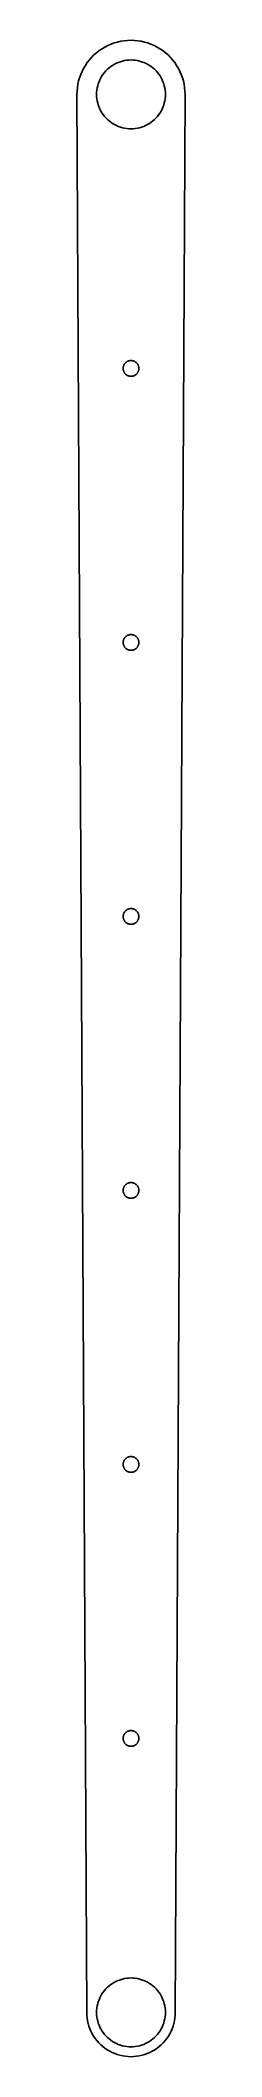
# Model space of a CAD drawing. Header units: metres. Extents: x -11 to 11, y -399 to 11.
import ezdxf

# ---------------------------------------------------------------- set-up
doc = ezdxf.new("R2010")
doc.units = ezdxf.units.M

msp = doc.modelspace()

# ---------------------------------------------------------------- linework, layer by layer
for p, q in [((-7.01166, 8.47563), (-7.53001, 8.01865)), ((-6.46564, 8.89919), (-7.01166, 8.47563)), ((-5.89409, 9.2876), (-6.46564, 8.89919)), ((-5.29929, 9.63936), (-5.89409, 9.2876)), ((-4.68356, 9.95309), (-5.29929, 9.63936)), ((-4.04936, 10.2275), (-4.68356, 9.95309)), ((-3.39919, 10.4616), (-4.04936, 10.2275)), ((-2.73558, 10.6544), (-3.39919, 10.4616)), ((-2.06119, 10.8051), (-2.73558, 10.6544)), ((-1.37866, 10.9133), (-2.06119, 10.8051)), ((-0.690689, 10.9783), (-1.37866, 10.9133)), ((0, 11), (-0.690689, 10.9783)), ((0.690689, 10.9783), (0, 11)), ((1.37866, 10.9133), (0.690689, 10.9783)), ((2.06119, 10.8051), (1.37866, 10.9133)), ((2.73558, 10.6544), (2.06119, 10.8051)), ((3.39919, 10.4616), (2.73558, 10.6544)), ((4.04936, 10.2275), (3.39919, 10.4616)), ((4.68356, 9.95309), (4.04936, 10.2275)), ((5.29929, 9.63936), (4.68356, 9.95309)), ((5.89409, 9.2876), (5.29929, 9.63936)), ((6.46564, 8.89919), (5.89409, 9.2876)), ((7.01166, 8.47563), (6.46564, 8.89919)), ((7.53001, 8.01865), (7.01166, 8.47563)), ((-9.95309, 4.68356), (-10.2275, 4.04936)), ((-9.63936, 5.29929), (-9.95309, 4.68356)), ((-9.2876, 5.89409), (-9.63936, 5.29929)), ((-8.89919, 6.46564), (-9.2876, 5.89409)), ((-8.47563, 7.01166), (-8.89919, 6.46564)), ((-8.01865, 7.53001), (-8.47563, 7.01166)), ((-7.53001, 8.01865), (-8.01865, 7.53001)), ((-5.91029, 3.75078), (-5.66312, 4.11449)), ((-5.66312, 4.11449), (-5.39359, 4.46196)), ((-5.39359, 4.46196), (-5.10277, 4.79182)), ((-5.10277, 4.79182), (-4.79182, 5.10277)), ((-4.79182, 5.10277), (-4.46196, 5.39359)), ((-4.46196, 5.39359), (-4.11449, 5.66312)), ((-4.11449, 5.66312), (-3.75078, 5.91029)), ((-3.75078, 5.91029), (-3.37227, 6.13414)), ((-3.37227, 6.13414), (-2.98045, 6.33379)), ((-2.98045, 6.33379), (-2.57686, 6.50842)), ((-2.57686, 6.50842), (-2.16312, 6.65739)), ((-2.16312, 6.65739), (-1.74081, 6.78008)), ((-1.74081, 6.78008), (-1.31166, 6.87601)), ((-1.31166, 6.87601), (-0.877319, 6.94479)), ((-0.877319, 6.94479), (-0.439529, 6.98618)), ((-0.439529, 6.98618), (0, 7)), ((0, 7), (0.439529, 6.98618)), ((0.439529, 6.98618), (0.877319, 6.94479)), ((0.877319, 6.94479), (1.31166, 6.87601)), ((1.31166, 6.87601), (1.74081, 6.78008)), ((1.74081, 6.78008), (2.16312, 6.65739)), ((2.16312, 6.65739), (2.57686, 6.50842)), ((2.57686, 6.50842), (2.98045, 6.33379)), ((2.98045, 6.33379), (3.37227, 6.13414)), ((3.37227, 6.13414), (3.75078, 5.91029)), ((3.75078, 5.91029), (4.11449, 5.66312)), ((4.11449, 5.66312), (4.46196, 5.39359)), ((4.46196, 5.39359), (4.79182, 5.10277)), ((4.79182, 5.10277), (5.10277, 4.79182)), ((5.10277, 4.79182), (5.39359, 4.46196)), ((5.39359, 4.46196), (5.66312, 4.11449)), ((5.66312, 4.11449), (5.91029, 3.75078)), ((8.01865, 7.53001), (7.53001, 8.01865)), ((8.47563, 7.01166), (8.01865, 7.53001)), ((8.89919, 6.46564), (8.47563, 7.01166)), ((9.2876, 5.89409), (8.89919, 6.46564)), ((9.63936, 5.29929), (9.2876, 5.89409)), ((9.95309, 4.68356), (9.63936, 5.29929)), ((10.2275, 4.04936), (9.95309, 4.68356)), ((-10.9783, 0.690689), (-11, 0)), ((-11, 0), (-9, -390)), ((-10.9133, 1.37866), (-10.9783, 0.690689)), ((-10.8051, 2.06119), (-10.9133, 1.37866)), ((-10.6544, 2.73558), (-10.8051, 2.06119)), ((-10.4616, 3.39919), (-10.6544, 2.73558)), ((-10.2275, 4.04936), (-10.4616, 3.39919)), ((-7, 0), (-6.98618, 0.439529)), ((-6.98618, -0.439529), (-7, 0)), ((-6.98618, 0.439529), (-6.94479, 0.877319)), ((-6.94479, 0.877319), (-6.87601, 1.31166)), ((-6.87601, 1.31166), (-6.78008, 1.74081)), ((-6.78008, 1.74081), (-6.65739, 2.16312)), ((-6.65739, 2.16312), (-6.50842, 2.57686)), ((-6.50842, 2.57686), (-6.33379, 2.98045)), ((-6.33379, 2.98045), (-6.13414, 3.37227)), ((-6.13414, 3.37227), (-5.91029, 3.75078)), ((5.91029, 3.75078), (6.13414, 3.37227)), ((6.13414, 3.37227), (6.33379, 2.98045)), ((6.33379, 2.98045), (6.50842, 2.57686)), ((6.50842, 2.57686), (6.65739, 2.16312)), ((6.65739, 2.16312), (6.78008, 1.74081)), ((6.78008, 1.74081), (6.87601, 1.31166)), ((6.87601, 1.31166), (6.94479, 0.877319)), ((6.94479, 0.877319), (6.98618, 0.439529)), ((6.98618, 0.439529), (7, 0)), ((7, 0), (6.98618, -0.439529)), ((9, -390), (11, 0)), ((10.4616, 3.39919), (10.2275, 4.04936)), ((10.6544, 2.73558), (10.4616, 3.39919)), ((10.8051, 2.06119), (10.6544, 2.73558)), ((10.9133, 1.37866), (10.8051, 2.06119)), ((10.9783, 0.690689), (10.9133, 1.37866)), ((11, 0), (10.9783, 0.690689)), ((-6.94479, -0.877319), (-6.98618, -0.439529)), ((-6.87601, -1.31166), (-6.94479, -0.877319)), ((-6.78008, -1.74081), (-6.87601, -1.31166)), ((-6.65739, -2.16312), (-6.78008, -1.74081)), ((-6.50842, -2.57686), (-6.65739, -2.16312)), ((-6.33379, -2.98045), (-6.50842, -2.57686)), ((-6.13414, -3.37227), (-6.33379, -2.98045)), ((-5.91029, -3.75078), (-6.13414, -3.37227)), ((-5.66312, -4.11449), (-5.91029, -3.75078)), ((5.91029, -3.75078), (5.66312, -4.11449)), ((6.13414, -3.37227), (5.91029, -3.75078)), ((6.33379, -2.98045), (6.13414, -3.37227)), ((6.50842, -2.57686), (6.33379, -2.98045)), ((6.65739, -2.16312), (6.50842, -2.57686)), ((6.78008, -1.74081), (6.65739, -2.16312)), ((6.87601, -1.31166), (6.78008, -1.74081)), ((6.94479, -0.877319), (6.87601, -1.31166)), ((6.98618, -0.439529), (6.94479, -0.877319)), ((-5.39359, -4.46196), (-5.66312, -4.11449)), ((-5.10277, -4.79182), (-5.39359, -4.46196)), ((-4.79182, -5.10277), (-5.10277, -4.79182)), ((-4.46196, -5.39359), (-4.79182, -5.10277)), ((-4.11449, -5.66312), (-4.46196, -5.39359)), ((-3.75078, -5.91029), (-4.11449, -5.66312)), ((-3.37227, -6.13414), (-3.75078, -5.91029)), ((-2.98045, -6.33379), (-3.37227, -6.13414)), ((-2.57686, -6.50842), (-2.98045, -6.33379)), ((-2.16312, -6.65739), (-2.57686, -6.50842)), ((-1.74081, -6.78008), (-2.16312, -6.65739)), ((-1.31166, -6.87601), (-1.74081, -6.78008)), ((-0.877319, -6.94479), (-1.31166, -6.87601)), ((-0.439529, -6.98618), (-0.877319, -6.94479)), ((0, -7), (-0.439529, -6.98618)), ((0.439529, -6.98618), (0, -7)), ((0.877319, -6.94479), (0.439529, -6.98618)), ((1.31166, -6.87601), (0.877319, -6.94479)), ((1.74081, -6.78008), (1.31166, -6.87601)), ((2.16312, -6.65739), (1.74081, -6.78008)), ((2.57686, -6.50842), (2.16312, -6.65739)), ((2.98045, -6.33379), (2.57686, -6.50842)), ((3.37227, -6.13414), (2.98045, -6.33379)), ((3.75078, -5.91029), (3.37227, -6.13414)), ((4.11449, -5.66312), (3.75078, -5.91029)), ((4.46196, -5.39359), (4.11449, -5.66312)), ((4.79182, -5.10277), (4.46196, -5.39359)), ((5.10277, -4.79182), (4.79182, -5.10277)), ((5.39359, -4.46196), (5.10277, -4.79182)), ((5.66312, -4.11449), (5.39359, -4.46196)), ((-1.59999, -55.7143), (-1.59683, -55.6138)), ((-1.59683, -55.8147), (-1.59999, -55.7143)), ((-1.59683, -55.6138), (-1.58737, -55.5137)), ((-1.58737, -55.9148), (-1.59683, -55.8147)), ((-1.58737, -55.5137), (-1.57166, -55.4145)), ((-1.57166, -56.0141), (-1.58737, -55.9148)), ((-1.57166, -55.4145), (-1.54973, -55.3164)), ((-1.54973, -56.1122), (-1.57166, -56.0141)), ((-1.54973, -55.3164), (-1.52168, -55.2198)), ((-1.52168, -56.2087), (-1.54973, -56.1122)), ((-1.52168, -55.2198), (-1.48764, -55.1253)), ((-1.48764, -56.3033), (-1.52168, -56.2087)), ((-1.48764, -55.1253), (-1.44771, -55.033)), ((-1.44771, -56.3955), (-1.48764, -56.3033)), ((-1.44771, -55.033), (-1.40208, -54.9435)), ((-1.40208, -56.4851), (-1.44771, -56.3955)), ((-1.40208, -54.9435), (-1.35092, -54.857)), ((-1.35092, -56.5716), (-1.40208, -56.4851)), ((-1.35092, -54.857), (-1.29442, -54.7738)), ((-1.29442, -56.6547), (-1.35092, -56.5716)), ((-1.29442, -54.7738), (-1.23282, -54.6944)), ((-1.23282, -56.7342), (-1.29442, -56.6547)), ((-1.23282, -54.6944), (-1.16634, -54.619)), ((-1.16634, -56.8096), (-1.23282, -56.7342)), ((-1.16634, -54.619), (-1.09526, -54.5479)), ((-1.09526, -56.8806), (-1.16634, -56.8096)), ((-1.09526, -54.5479), (-1.01987, -54.4815)), ((-1.01987, -56.9471), (-1.09526, -56.8806)), ((-1.01987, -54.4815), (-0.940445, -54.4198)), ((-0.940445, -57.0087), (-1.01987, -56.9471)), ((-0.940445, -54.4198), (-0.857315, -54.3634)), ((-0.857315, -57.0652), (-0.940445, -57.0087)), ((-0.857315, -54.3634), (-0.770798, -54.3122)), ((-0.770798, -57.1164), (-0.857315, -57.0652)), ((-0.770798, -54.3122), (-0.681244, -54.2666)), ((-0.681244, -57.162), (-0.770798, -57.1164)), ((-0.681244, -54.2666), (-0.588989, -54.2266)), ((-0.588989, -57.2019), (-0.681244, -57.162)), ((-0.588989, -54.2266), (-0.494415, -54.1926)), ((-0.494415, -57.236), (-0.588989, -57.2019)), ((-0.494415, -54.1926), (-0.397903, -54.1646)), ((-0.397903, -57.264), (-0.494415, -57.236)), ((-0.397903, -54.1646), (-0.299805, -54.1426)), ((-0.299805, -57.2859), (-0.397903, -57.264)), ((-0.299805, -54.1426), (-0.200531, -54.1269)), ((-0.200531, -57.3017), (-0.299805, -57.2859)), ((-0.200531, -54.1269), (-0.100464, -54.1174)), ((-0.100464, -57.3111), (-0.200531, -57.3017)), ((-0.100464, -54.1174), (0, -54.1143)), ((0, -57.3143), (-0.100464, -57.3111)), ((0, -54.1143), (0.100464, -54.1174)), ((0.100464, -57.3111), (0, -57.3143)), ((0.100464, -54.1174), (0.200531, -54.1269)), ((0.200531, -57.3017), (0.100464, -57.3111)), ((0.200531, -54.1269), (0.299805, -54.1426)), ((0.299805, -57.2859), (0.200531, -57.3017)), ((0.299805, -54.1426), (0.397903, -54.1646)), ((0.397903, -57.264), (0.299805, -57.2859)), ((0.397903, -54.1646), (0.494415, -54.1926)), ((0.494415, -57.236), (0.397903, -57.264)), ((0.494415, -54.1926), (0.588989, -54.2266)), ((0.588989, -57.2019), (0.494415, -57.236)), ((0.588989, -54.2266), (0.681244, -54.2666)), ((0.681244, -57.162), (0.588989, -57.2019)), ((0.681244, -54.2666), (0.770798, -54.3122)), ((0.770798, -57.1164), (0.681244, -57.162)), ((0.770798, -54.3122), (0.857315, -54.3634)), ((0.857315, -57.0652), (0.770798, -57.1164)), ((0.857315, -54.3634), (0.940445, -54.4198)), ((0.940445, -57.0087), (0.857315, -57.0652)), ((0.940445, -54.4198), (1.01987, -54.4815)), ((1.01987, -56.9471), (0.940445, -57.0087)), ((1.01987, -54.4815), (1.09526, -54.5479)), ((1.09526, -56.8806), (1.01987, -56.9471)), ((1.09526, -54.5479), (1.16634, -54.619)), ((1.16634, -56.8096), (1.09526, -56.8806)), ((1.16634, -54.619), (1.23282, -54.6944)), ((1.23282, -56.7342), (1.16634, -56.8096)), ((1.23282, -54.6944), (1.29442, -54.7738)), ((1.29442, -56.6547), (1.23282, -56.7342)), ((1.29442, -54.7738), (1.35092, -54.857)), ((1.35092, -56.5716), (1.29442, -56.6547)), ((1.35092, -54.857), (1.40208, -54.9435)), ((1.40208, -56.4851), (1.35092, -56.5716)), ((1.40208, -54.9435), (1.44771, -55.033)), ((1.44771, -56.3955), (1.40208, -56.4851)), ((1.44771, -55.033), (1.48764, -55.1253)), ((1.48764, -56.3033), (1.44771, -56.3955)), ((1.48764, -55.1253), (1.52168, -55.2198)), ((1.52168, -56.2087), (1.48764, -56.3033)), ((1.52168, -55.2198), (1.54973, -55.3164)), ((1.54973, -56.1122), (1.52168, -56.2087)), ((1.54973, -55.3164), (1.57166, -55.4145)), ((1.57166, -56.0141), (1.54973, -56.1122)), ((1.57166, -55.4145), (1.58737, -55.5137)), ((1.58737, -55.9148), (1.57166, -56.0141)), ((1.58737, -55.5137), (1.59683, -55.6138)), ((1.59683, -55.8147), (1.58737, -55.9148)), ((1.59683, -55.6138), (1.59999, -55.7143)), ((1.59999, -55.7143), (1.59683, -55.8147)), ((-1.44771, -110.747), (-1.40208, -110.658)), ((-1.40208, -110.658), (-1.35092, -110.571)), ((-1.35092, -110.571), (-1.29442, -110.488)), ((-1.29442, -110.488), (-1.23282, -110.409)), ((-1.23282, -110.409), (-1.16634, -110.333)), ((-1.16634, -110.333), (-1.09526, -110.262)), ((-1.09526, -110.262), (-1.01987, -110.196)), ((-1.01987, -110.196), (-0.940445, -110.134)), ((-0.940445, -110.134), (-0.857315, -110.078)), ((-0.857315, -110.078), (-0.770798, -110.026)), ((-0.770798, -110.026), (-0.681244, -109.981)), ((-0.681244, -109.981), (-0.588989, -109.941)), ((-0.588989, -109.941), (-0.494415, -109.907)), ((-0.494415, -109.907), (-0.397903, -109.879)), ((-0.397903, -109.879), (-0.299805, -109.857)), ((-0.299805, -109.857), (-0.200531, -109.841)), ((-0.200531, -109.841), (-0.100464, -109.832)), ((-0.100464, -109.832), (0, -109.829)), ((0, -109.829), (0.100464, -109.832)), ((0.100464, -109.832), (0.200531, -109.841)), ((0.200531, -109.841), (0.299805, -109.857)), ((0.299805, -109.857), (0.397903, -109.879)), ((0.397903, -109.879), (0.494415, -109.907)), ((0.494415, -109.907), (0.588989, -109.941)), ((0.588989, -109.941), (0.681244, -109.981)), ((0.681244, -109.981), (0.770798, -110.026)), ((0.770798, -110.026), (0.857315, -110.078)), ((0.857315, -110.078), (0.940445, -110.134)), ((0.940445, -110.134), (1.01987, -110.196)), ((1.01987, -110.196), (1.09526, -110.262)), ((1.09526, -110.262), (1.16634, -110.333)), ((1.16634, -110.333), (1.23282, -110.409)), ((1.23282, -110.409), (1.29442, -110.488)), ((1.29442, -110.488), (1.35092, -110.571)), ((1.35092, -110.571), (1.40208, -110.658)), ((1.40208, -110.658), (1.44771, -110.747)), ((-1.59999, -111.429), (-1.59683, -111.328)), ((-1.59683, -111.529), (-1.59999, -111.429)), ((-1.59683, -111.328), (-1.58737, -111.228)), ((-1.58737, -111.629), (-1.59683, -111.529)), ((-1.58737, -111.228), (-1.57166, -111.129)), ((-1.57166, -111.728), (-1.58737, -111.629)), ((-1.57166, -111.129), (-1.54973, -111.031)), ((-1.54973, -111.826), (-1.57166, -111.728)), ((-1.54973, -111.031), (-1.52168, -110.934)), ((-1.52168, -111.923), (-1.54973, -111.826)), ((-1.52168, -110.934), (-1.48764, -110.84)), ((-1.48764, -112.018), (-1.52168, -111.923)), ((-1.48764, -110.84), (-1.44771, -110.747)), ((-1.44771, -112.11), (-1.48764, -112.018)), ((-1.40208, -112.199), (-1.44771, -112.11)), ((-1.35092, -112.286), (-1.40208, -112.199)), ((-1.29442, -112.369), (-1.35092, -112.286)), ((-1.23282, -112.448), (-1.29442, -112.369)), ((-1.16634, -112.524), (-1.23282, -112.448)), ((-1.09526, -112.595), (-1.16634, -112.524)), ((-1.01987, -112.661), (-1.09526, -112.595)), ((-0.940445, -112.723), (-1.01987, -112.661)), ((-0.857315, -112.779), (-0.940445, -112.723)), ((-0.770798, -112.831), (-0.857315, -112.779)), ((-0.681244, -112.876), (-0.770798, -112.831)), ((-0.588989, -112.916), (-0.681244, -112.876)), ((-0.494415, -112.95), (-0.588989, -112.916)), ((-0.397903, -112.978), (-0.494415, -112.95)), ((-0.299805, -113), (-0.397903, -112.978)), ((-0.200531, -113.016), (-0.299805, -113)), ((-0.100464, -113.025), (-0.200531, -113.016)), ((0, -113.029), (-0.100464, -113.025)), ((0.100464, -113.025), (0, -113.029)), ((0.200531, -113.016), (0.100464, -113.025)), ((0.299805, -113), (0.200531, -113.016)), ((0.397903, -112.978), (0.299805, -113)), ((0.494415, -112.95), (0.397903, -112.978)), ((0.588989, -112.916), (0.494415, -112.95)), ((0.681244, -112.876), (0.588989, -112.916)), ((0.770798, -112.831), (0.681244, -112.876)), ((0.857315, -112.779), (0.770798, -112.831)), ((0.940445, -112.723), (0.857315, -112.779)), ((1.01987, -112.661), (0.940445, -112.723)), ((1.09526, -112.595), (1.01987, -112.661)), ((1.16634, -112.524), (1.09526, -112.595)), ((1.23282, -112.448), (1.16634, -112.524)), ((1.29442, -112.369), (1.23282, -112.448)), ((1.35092, -112.286), (1.29442, -112.369)), ((1.40208, -112.199), (1.35092, -112.286)), ((1.44771, -112.11), (1.40208, -112.199)), ((1.44771, -110.747), (1.48764, -110.84)), ((1.48764, -112.018), (1.44771, -112.11)), ((1.48764, -110.84), (1.52168, -110.934)), ((1.52168, -111.923), (1.48764, -112.018)), ((1.52168, -110.934), (1.54973, -111.031)), ((1.54973, -111.826), (1.52168, -111.923)), ((1.54973, -111.031), (1.57166, -111.129)), ((1.57166, -111.728), (1.54973, -111.826)), ((1.57166, -111.129), (1.58737, -111.228)), ((1.58737, -111.629), (1.57166, -111.728)), ((1.58737, -111.228), (1.59683, -111.328)), ((1.59683, -111.529), (1.58737, -111.629)), ((1.59683, -111.328), (1.59999, -111.429)), ((1.59999, -111.429), (1.59683, -111.529)), ((-1.59999, -167.143), (-1.59683, -167.042)), ((-1.59683, -167.243), (-1.59999, -167.143)), ((-1.59683, -167.042), (-1.58737, -166.942)), ((-1.58737, -167.343), (-1.59683, -167.243)), ((-1.58737, -166.942), (-1.57166, -166.843)), ((-1.57166, -167.443), (-1.58737, -167.343)), ((-1.57166, -166.843), (-1.54973, -166.745)), ((-1.54973, -167.541), (-1.57166, -167.443)), ((-1.54973, -166.745), (-1.52168, -166.648)), ((-1.52168, -167.637), (-1.54973, -167.541)), ((-1.52168, -166.648), (-1.48764, -166.554)), ((-1.48764, -167.732), (-1.52168, -167.637)), ((-1.48764, -166.554), (-1.44771, -166.462)), ((-1.44771, -167.824), (-1.48764, -167.732)), ((-1.44771, -166.462), (-1.40208, -166.372)), ((-1.40208, -167.914), (-1.44771, -167.824)), ((-1.40208, -166.372), (-1.35092, -166.286)), ((-1.35092, -168), (-1.40208, -167.914)), ((-1.35092, -166.286), (-1.29442, -166.202)), ((-1.29442, -168.083), (-1.35092, -168)), ((-1.29442, -166.202), (-1.23282, -166.123)), ((-1.23282, -168.163), (-1.29442, -168.083)), ((-1.23282, -166.123), (-1.16634, -166.048)), ((-1.16634, -166.048), (-1.09526, -165.977)), ((-1.09526, -165.977), (-1.01987, -165.91)), ((-1.01987, -165.91), (-0.940445, -165.848)), ((-0.940445, -165.848), (-0.857315, -165.792)), ((-0.857315, -165.792), (-0.770798, -165.741)), ((-0.770798, -165.741), (-0.681244, -165.695)), ((-0.681244, -165.695), (-0.588989, -165.655)), ((-0.588989, -165.655), (-0.494415, -165.621)), ((-0.494415, -165.621), (-0.397903, -165.593)), ((-0.397903, -165.593), (-0.299805, -165.571)), ((-0.299805, -165.571), (-0.200531, -165.555)), ((-0.200531, -165.555), (-0.100464, -165.546)), ((-0.100464, -165.546), (0, -165.543)), ((0, -165.543), (0.100464, -165.546)), ((0.100464, -165.546), (0.200531, -165.555)), ((0.200531, -165.555), (0.299805, -165.571)), ((0.299805, -165.571), (0.397903, -165.593)), ((0.397903, -165.593), (0.494415, -165.621)), ((0.494415, -165.621), (0.588989, -165.655)), ((0.588989, -165.655), (0.681244, -165.695)), ((0.681244, -165.695), (0.770798, -165.741)), ((0.770798, -165.741), (0.857315, -165.792)), ((0.857315, -165.792), (0.940445, -165.848)), ((0.940445, -165.848), (1.01987, -165.91)), ((1.01987, -165.91), (1.09526, -165.977)), ((1.09526, -165.977), (1.16634, -166.048)), ((1.16634, -166.048), (1.23282, -166.123)), ((1.23282, -166.123), (1.29442, -166.202)), ((1.29442, -168.083), (1.23282, -168.163)), ((1.29442, -166.202), (1.35092, -166.286)), ((1.35092, -168), (1.29442, -168.083)), ((1.35092, -166.286), (1.40208, -166.372)), ((1.40208, -167.914), (1.35092, -168)), ((1.40208, -166.372), (1.44771, -166.462)), ((1.44771, -167.824), (1.40208, -167.914)), ((1.44771, -166.462), (1.48764, -166.554)), ((1.48764, -167.732), (1.44771, -167.824)), ((1.48764, -166.554), (1.52168, -166.648)), ((1.52168, -167.637), (1.48764, -167.732)), ((1.52168, -166.648), (1.54973, -166.745)), ((1.54973, -167.541), (1.52168, -167.637)), ((1.54973, -166.745), (1.57166, -166.843)), ((1.57166, -167.443), (1.54973, -167.541)), ((1.57166, -166.843), (1.58737, -166.942)), ((1.58737, -167.343), (1.57166, -167.443)), ((1.58737, -166.942), (1.59683, -167.042)), ((1.59683, -167.243), (1.58737, -167.343)), ((1.59683, -167.042), (1.59999, -167.143)), ((1.59999, -167.143), (1.59683, -167.243)), ((-1.16634, -168.238), (-1.23282, -168.163)), ((-1.09526, -168.309), (-1.16634, -168.238)), ((-1.01987, -168.376), (-1.09526, -168.309)), ((-0.940445, -168.437), (-1.01987, -168.376)), ((-0.857315, -168.494), (-0.940445, -168.437)), ((-0.770798, -168.545), (-0.857315, -168.494)), ((-0.681244, -168.591), (-0.770798, -168.545)), ((-0.588989, -168.63), (-0.681244, -168.591)), ((-0.494415, -168.665), (-0.588989, -168.63)), ((-0.397903, -168.693), (-0.494415, -168.665)), ((-0.299805, -168.715), (-0.397903, -168.693)), ((-0.200531, -168.73), (-0.299805, -168.715)), ((-0.100464, -168.74), (-0.200531, -168.73)), ((0, -168.743), (-0.100464, -168.74)), ((0.100464, -168.74), (0, -168.743)), ((0.200531, -168.73), (0.100464, -168.74)), ((0.299805, -168.715), (0.200531, -168.73)), ((0.397903, -168.693), (0.299805, -168.715)), ((0.494415, -168.665), (0.397903, -168.693)), ((0.588989, -168.63), (0.494415, -168.665)), ((0.681244, -168.591), (0.588989, -168.63)), ((0.770798, -168.545), (0.681244, -168.591)), ((0.857315, -168.494), (0.770798, -168.545)), ((0.940445, -168.437), (0.857315, -168.494)), ((1.01987, -168.376), (0.940445, -168.437)), ((1.09526, -168.309), (1.01987, -168.376)), ((1.16634, -168.238), (1.09526, -168.309)), ((1.23282, -168.163), (1.16634, -168.238)), ((-0.681244, -221.409), (-0.588989, -221.37)), ((-0.588989, -221.37), (-0.494415, -221.335)), ((-0.494415, -221.335), (-0.397903, -221.307)), ((-0.397903, -221.307), (-0.299805, -221.285)), ((-0.299805, -221.285), (-0.200531, -221.27)), ((-0.200531, -221.27), (-0.100464, -221.26)), ((-0.100464, -221.26), (0, -221.257)), ((0, -221.257), (0.100464, -221.26)), ((0.100464, -221.26), (0.200531, -221.27)), ((0.200531, -221.27), (0.299805, -221.285)), ((0.299805, -221.285), (0.397903, -221.307)), ((0.397903, -221.307), (0.494415, -221.335)), ((0.494415, -221.335), (0.588989, -221.37)), ((0.588989, -221.37), (0.681244, -221.409)), ((-1.59999, -222.857), (-1.59683, -222.757)), ((-1.59683, -222.958), (-1.59999, -222.857)), ((-1.59683, -222.757), (-1.58737, -222.657)), ((-1.58737, -223.058), (-1.59683, -222.958)), ((-1.58737, -222.657), (-1.57166, -222.557)), ((-1.57166, -223.157), (-1.58737, -223.058)), ((-1.57166, -222.557), (-1.54973, -222.459)), ((-1.54973, -223.255), (-1.57166, -223.157)), ((-1.54973, -222.459), (-1.52168, -222.363)), ((-1.52168, -223.352), (-1.54973, -223.255)), ((-1.52168, -222.363), (-1.48764, -222.268)), ((-1.48764, -223.446), (-1.52168, -223.352)), ((-1.48764, -222.268), (-1.44771, -222.176)), ((-1.44771, -223.538), (-1.48764, -223.446)), ((-1.44771, -222.176), (-1.40208, -222.086)), ((-1.40208, -223.628), (-1.44771, -223.538)), ((-1.40208, -222.086), (-1.35092, -222)), ((-1.35092, -223.714), (-1.40208, -223.628)), ((-1.35092, -222), (-1.29442, -221.917)), ((-1.29442, -223.798), (-1.35092, -223.714)), ((-1.29442, -221.917), (-1.23282, -221.837)), ((-1.23282, -223.877), (-1.29442, -223.798)), ((-1.23282, -221.837), (-1.16634, -221.762)), ((-1.16634, -223.952), (-1.23282, -223.877)), ((-1.16634, -221.762), (-1.09526, -221.691)), ((-1.09526, -224.023), (-1.16634, -223.952)), ((-1.09526, -221.691), (-1.01987, -221.624)), ((-1.01987, -224.09), (-1.09526, -224.023)), ((-1.01987, -221.624), (-0.940445, -221.563)), ((-0.940445, -224.152), (-1.01987, -224.09)), ((-0.940445, -221.563), (-0.857315, -221.506)), ((-0.857315, -224.208), (-0.940445, -224.152)), ((-0.857315, -221.506), (-0.770798, -221.455)), ((-0.770798, -224.259), (-0.857315, -224.208)), ((-0.770798, -221.455), (-0.681244, -221.409)), ((-0.681244, -224.305), (-0.770798, -224.259)), ((-0.588989, -224.345), (-0.681244, -224.305)), ((-0.494415, -224.379), (-0.588989, -224.345)), ((-0.397903, -224.407), (-0.494415, -224.379)), ((-0.299805, -224.429), (-0.397903, -224.407)), ((-0.200531, -224.445), (-0.299805, -224.429)), ((-0.100464, -224.454), (-0.200531, -224.445)), ((0, -224.457), (-0.100464, -224.454)), ((0.100464, -224.454), (0, -224.457)), ((0.200531, -224.445), (0.100464, -224.454)), ((0.299805, -224.429), (0.200531, -224.445)), ((0.397903, -224.407), (0.299805, -224.429)), ((0.494415, -224.379), (0.397903, -224.407)), ((0.588989, -224.345), (0.494415, -224.379)), ((0.681244, -224.305), (0.588989, -224.345)), ((0.681244, -221.409), (0.770798, -221.455)), ((0.770798, -224.259), (0.681244, -224.305)), ((0.770798, -221.455), (0.857315, -221.506)), ((0.857315, -224.208), (0.770798, -224.259)), ((0.857315, -221.506), (0.940445, -221.563)), ((0.940445, -224.152), (0.857315, -224.208)), ((0.940445, -221.563), (1.01987, -221.624)), ((1.01987, -224.09), (0.940445, -224.152)), ((1.01987, -221.624), (1.09526, -221.691)), ((1.09526, -224.023), (1.01987, -224.09)), ((1.09526, -221.691), (1.16634, -221.762)), ((1.16634, -223.952), (1.09526, -224.023)), ((1.16634, -221.762), (1.23282, -221.837)), ((1.23282, -223.877), (1.16634, -223.952)), ((1.23282, -221.837), (1.29442, -221.917)), ((1.29442, -223.798), (1.23282, -223.877)), ((1.29442, -221.917), (1.35092, -222)), ((1.35092, -223.714), (1.29442, -223.798)), ((1.35092, -222), (1.40208, -222.086)), ((1.40208, -223.628), (1.35092, -223.714)), ((1.40208, -222.086), (1.44771, -222.176)), ((1.44771, -223.538), (1.40208, -223.628)), ((1.44771, -222.176), (1.48764, -222.268)), ((1.48764, -223.446), (1.44771, -223.538)), ((1.48764, -222.268), (1.52168, -222.363)), ((1.52168, -223.352), (1.48764, -223.446)), ((1.52168, -222.363), (1.54973, -222.459)), ((1.54973, -223.255), (1.52168, -223.352)), ((1.54973, -222.459), (1.57166, -222.557)), ((1.57166, -223.157), (1.54973, -223.255)), ((1.57166, -222.557), (1.58737, -222.657)), ((1.58737, -223.058), (1.57166, -223.157)), ((1.58737, -222.657), (1.59683, -222.757)), ((1.59683, -222.958), (1.58737, -223.058)), ((1.59683, -222.757), (1.59999, -222.857)), ((1.59999, -222.857), (1.59683, -222.958)), ((-1.59999, -278.571), (-1.59683, -278.471)), ((-1.59683, -278.672), (-1.59999, -278.571)), ((-1.59683, -278.471), (-1.58737, -278.371)), ((-1.58737, -278.772), (-1.59683, -278.672)), ((-1.58737, -278.371), (-1.57166, -278.272)), ((-1.57166, -278.871), (-1.58737, -278.772)), ((-1.57166, -278.272), (-1.54973, -278.174)), ((-1.54973, -278.174), (-1.52168, -278.077)), ((-1.52168, -278.077), (-1.48764, -277.982)), ((-1.48764, -277.982), (-1.44771, -277.89)), ((-1.44771, -277.89), (-1.40208, -277.801)), ((-1.40208, -277.801), (-1.35092, -277.714)), ((-1.35092, -277.714), (-1.29442, -277.631)), ((-1.29442, -277.631), (-1.23282, -277.552)), ((-1.23282, -277.552), (-1.16634, -277.476)), ((-1.16634, -277.476), (-1.09526, -277.405)), ((-1.09526, -277.405), (-1.01987, -277.339)), ((-1.01987, -277.339), (-0.940445, -277.277)), ((-0.940445, -277.277), (-0.857315, -277.22)), ((-0.857315, -277.22), (-0.770798, -277.169)), ((-0.770798, -277.169), (-0.681244, -277.124)), ((-0.681244, -277.124), (-0.588989, -277.084)), ((-0.588989, -277.084), (-0.494415, -277.05)), ((-0.494415, -277.05), (-0.397903, -277.022)), ((-0.397903, -277.022), (-0.299805, -277)), ((-0.299805, -277), (-0.200531, -276.984)), ((-0.200531, -276.984), (-0.100464, -276.975)), ((-0.100464, -276.975), (0, -276.971)), ((0, -276.971), (0.100464, -276.975)), ((0.100464, -276.975), (0.200531, -276.984)), ((0.200531, -276.984), (0.299805, -277)), ((0.299805, -277), (0.397903, -277.022)), ((0.397903, -277.022), (0.494415, -277.05)), ((0.494415, -277.05), (0.588989, -277.084)), ((0.588989, -277.084), (0.681244, -277.124)), ((0.681244, -277.124), (0.770798, -277.169)), ((0.770798, -277.169), (0.857315, -277.22)), ((0.857315, -277.22), (0.940445, -277.277)), ((0.940445, -277.277), (1.01987, -277.339)), ((1.01987, -277.339), (1.09526, -277.405)), ((1.09526, -277.405), (1.16634, -277.476)), ((1.16634, -277.476), (1.23282, -277.552)), ((1.23282, -277.552), (1.29442, -277.631)), ((1.29442, -277.631), (1.35092, -277.714)), ((1.35092, -277.714), (1.40208, -277.801)), ((1.40208, -277.801), (1.44771, -277.89)), ((1.44771, -277.89), (1.48764, -277.982)), ((1.48764, -277.982), (1.52168, -278.077)), ((1.52168, -278.077), (1.54973, -278.174)), ((1.54973, -278.174), (1.57166, -278.272)), ((1.57166, -278.272), (1.58737, -278.371)), ((1.58737, -278.772), (1.57166, -278.871)), ((1.58737, -278.371), (1.59683, -278.471)), ((1.59683, -278.672), (1.58737, -278.772)), ((1.59683, -278.471), (1.59999, -278.571)), ((1.59999, -278.571), (1.59683, -278.672)), ((-1.54973, -278.969), (-1.57166, -278.871)), ((-1.52168, -279.066), (-1.54973, -278.969)), ((-1.48764, -279.16), (-1.52168, -279.066)), ((-1.44771, -279.253), (-1.48764, -279.16)), ((-1.40208, -279.342), (-1.44771, -279.253)), ((-1.35092, -279.429), (-1.40208, -279.342)), ((-1.29442, -279.512), (-1.35092, -279.429)), ((-1.23282, -279.591), (-1.29442, -279.512)), ((-1.16634, -279.667), (-1.23282, -279.591)), ((-1.09526, -279.738), (-1.16634, -279.667)), ((-1.01987, -279.804), (-1.09526, -279.738)), ((-0.940445, -279.866), (-1.01987, -279.804)), ((-0.857315, -279.922), (-0.940445, -279.866)), ((-0.770798, -279.974), (-0.857315, -279.922)), ((-0.681244, -280.019), (-0.770798, -279.974)), ((-0.588989, -280.059), (-0.681244, -280.019)), ((-0.494415, -280.093), (-0.588989, -280.059)), ((-0.397903, -280.121), (-0.494415, -280.093)), ((-0.299805, -280.143), (-0.397903, -280.121)), ((-0.200531, -280.159), (-0.299805, -280.143)), ((-0.100464, -280.168), (-0.200531, -280.159)), ((0, -280.171), (-0.100464, -280.168)), ((0.100464, -280.168), (0, -280.171)), ((0.200531, -280.159), (0.100464, -280.168)), ((0.299805, -280.143), (0.200531, -280.159)), ((0.397903, -280.121), (0.299805, -280.143)), ((0.494415, -280.093), (0.397903, -280.121)), ((0.588989, -280.059), (0.494415, -280.093)), ((0.681244, -280.019), (0.588989, -280.059)), ((0.770798, -279.974), (0.681244, -280.019)), ((0.857315, -279.922), (0.770798, -279.974)), ((0.940445, -279.866), (0.857315, -279.922)), ((1.01987, -279.804), (0.940445, -279.866)), ((1.09526, -279.738), (1.01987, -279.804)), ((1.16634, -279.667), (1.09526, -279.738)), ((1.23282, -279.591), (1.16634, -279.667)), ((1.29442, -279.512), (1.23282, -279.591)), ((1.35092, -279.429), (1.29442, -279.512)), ((1.40208, -279.342), (1.35092, -279.429)), ((1.44771, -279.253), (1.40208, -279.342)), ((1.48764, -279.16), (1.44771, -279.253)), ((1.52168, -279.066), (1.48764, -279.16)), ((1.54973, -278.969), (1.52168, -279.066)), ((1.57166, -278.871), (1.54973, -278.969)), ((-1.59999, -334.286), (-1.59683, -334.185)), ((-1.59683, -334.386), (-1.59999, -334.286)), ((-1.59683, -334.185), (-1.58737, -334.085)), ((-1.58737, -334.486), (-1.59683, -334.386)), ((-1.58737, -334.085), (-1.57166, -333.986)), ((-1.57166, -334.586), (-1.58737, -334.486)), ((-1.57166, -333.986), (-1.54973, -333.888)), ((-1.54973, -334.684), (-1.57166, -334.586)), ((-1.54973, -333.888), (-1.52168, -333.791)), ((-1.52168, -334.78), (-1.54973, -334.684)), ((-1.52168, -333.791), (-1.48764, -333.697)), ((-1.48764, -334.875), (-1.52168, -334.78)), ((-1.48764, -333.697), (-1.44771, -333.604)), ((-1.44771, -334.967), (-1.48764, -334.875)), ((-1.44771, -333.604), (-1.40208, -333.515)), ((-1.40208, -335.057), (-1.44771, -334.967)), ((-1.40208, -333.515), (-1.35092, -333.428)), ((-1.35092, -335.143), (-1.40208, -335.057)), ((-1.35092, -333.428), (-1.29442, -333.345)), ((-1.29442, -335.226), (-1.35092, -335.143)), ((-1.29442, -333.345), (-1.23282, -333.266)), ((-1.23282, -335.306), (-1.29442, -335.226)), ((-1.23282, -333.266), (-1.16634, -333.19)), ((-1.16634, -335.381), (-1.23282, -335.306)), ((-1.16634, -333.19), (-1.09526, -333.119)), ((-1.09526, -335.452), (-1.16634, -335.381)), ((-1.09526, -333.119), (-1.01987, -333.053)), ((-1.01987, -335.519), (-1.09526, -335.452)), ((-1.01987, -333.053), (-0.940445, -332.991)), ((-0.940445, -335.58), (-1.01987, -335.519)), ((-0.940445, -332.991), (-0.857315, -332.935)), ((-0.857315, -335.637), (-0.940445, -335.58)), ((-0.857315, -332.935), (-0.770798, -332.884)), ((-0.770798, -335.688), (-0.857315, -335.637)), ((-0.770798, -332.884), (-0.681244, -332.838)), ((-0.681244, -335.733), (-0.770798, -335.688)), ((-0.681244, -332.838), (-0.588989, -332.798)), ((-0.588989, -335.773), (-0.681244, -335.733)), ((-0.588989, -332.798), (-0.494415, -332.764)), ((-0.494415, -335.807), (-0.588989, -335.773)), ((-0.494415, -332.764), (-0.397903, -332.736)), ((-0.397903, -335.835), (-0.494415, -335.807)), ((-0.397903, -332.736), (-0.299805, -332.714)), ((-0.299805, -335.857), (-0.397903, -335.835)), ((-0.299805, -332.714), (-0.200531, -332.698)), ((-0.200531, -335.873), (-0.299805, -335.857)), ((-0.200531, -332.698), (-0.100464, -332.689)), ((-0.100464, -335.883), (-0.200531, -335.873)), ((-0.100464, -332.689), (0, -332.686)), ((0, -335.886), (-0.100464, -335.883)), ((0, -332.686), (0.100464, -332.689)), ((0.100464, -335.883), (0, -335.886)), ((0.100464, -332.689), (0.200531, -332.698)), ((0.200531, -335.873), (0.100464, -335.883)), ((0.200531, -332.698), (0.299805, -332.714)), ((0.299805, -335.857), (0.200531, -335.873)), ((0.299805, -332.714), (0.397903, -332.736)), ((0.397903, -335.835), (0.299805, -335.857)), ((0.397903, -332.736), (0.494415, -332.764)), ((0.494415, -335.807), (0.397903, -335.835)), ((0.494415, -332.764), (0.588989, -332.798)), ((0.588989, -335.773), (0.494415, -335.807)), ((0.588989, -332.798), (0.681244, -332.838)), ((0.681244, -335.733), (0.588989, -335.773)), ((0.681244, -332.838), (0.770798, -332.884)), ((0.770798, -335.688), (0.681244, -335.733)), ((0.770798, -332.884), (0.857315, -332.935)), ((0.857315, -335.637), (0.770798, -335.688)), ((0.857315, -332.935), (0.940445, -332.991)), ((0.940445, -335.58), (0.857315, -335.637)), ((0.940445, -332.991), (1.01987, -333.053)), ((1.01987, -335.519), (0.940445, -335.58)), ((1.01987, -333.053), (1.09526, -333.119)), ((1.09526, -335.452), (1.01987, -335.519)), ((1.09526, -333.119), (1.16634, -333.19)), ((1.16634, -335.381), (1.09526, -335.452)), ((1.16634, -333.19), (1.23282, -333.266)), ((1.23282, -335.306), (1.16634, -335.381)), ((1.23282, -333.266), (1.29442, -333.345)), ((1.29442, -335.226), (1.23282, -335.306)), ((1.29442, -333.345), (1.35092, -333.428)), ((1.35092, -335.143), (1.29442, -335.226)), ((1.35092, -333.428), (1.40208, -333.515)), ((1.40208, -335.057), (1.35092, -335.143)), ((1.40208, -333.515), (1.44771, -333.604)), ((1.44771, -334.967), (1.40208, -335.057)), ((1.44771, -333.604), (1.48764, -333.697)), ((1.48764, -334.875), (1.44771, -334.967)), ((1.48764, -333.697), (1.52168, -333.791)), ((1.52168, -334.78), (1.48764, -334.875)), ((1.52168, -333.791), (1.54973, -333.888)), ((1.54973, -334.684), (1.52168, -334.78)), ((1.54973, -333.888), (1.57166, -333.986)), ((1.57166, -334.586), (1.54973, -334.684)), ((1.57166, -333.986), (1.58737, -334.085)), ((1.58737, -334.486), (1.57166, -334.586)), ((1.58737, -334.085), (1.59683, -334.185)), ((1.59683, -334.386), (1.58737, -334.486)), ((1.59683, -334.185), (1.59999, -334.286)), ((1.59999, -334.286), (1.59683, -334.386)), ((-5.39359, -385.538), (-5.10277, -385.208)), ((-5.10277, -385.208), (-4.79182, -384.897)), ((-4.79182, -384.897), (-4.46196, -384.606)), ((-4.46196, -384.606), (-4.11449, -384.337)), ((-4.11449, -384.337), (-3.75078, -384.09)), ((-3.75078, -384.09), (-3.37227, -383.866)), ((-3.37227, -383.866), (-2.98045, -383.666)), ((-2.98045, -383.666), (-2.57686, -383.492)), ((-2.57686, -383.492), (-2.16312, -383.343)), ((-2.16312, -383.343), (-1.74081, -383.22)), ((-1.74081, -383.22), (-1.31166, -383.124)), ((-1.31166, -383.124), (-0.877319, -383.055)), ((-0.877319, -383.055), (-0.439529, -383.014)), ((-0.439529, -383.014), (0, -383)), ((0, -383), (0.439529, -383.014)), ((0.439529, -383.014), (0.877319, -383.055)), ((0.877319, -383.055), (1.31166, -383.124)), ((1.31166, -383.124), (1.74081, -383.22)), ((1.74081, -383.22), (2.16312, -383.343)), ((2.16312, -383.343), (2.57686, -383.492)), ((2.57686, -383.492), (2.98045, -383.666)), ((2.98045, -383.666), (3.37227, -383.866)), ((3.37227, -383.866), (3.75078, -384.09)), ((3.75078, -384.09), (4.11449, -384.337)), ((4.11449, -384.337), (4.46196, -384.606)), ((4.46196, -384.606), (4.79182, -384.897)), ((4.79182, -384.897), (5.10277, -385.208)), ((5.10277, -385.208), (5.39359, -385.538)), ((-6.98618, -389.56), (-6.94479, -389.123)), ((-6.94479, -389.123), (-6.87601, -388.688)), ((-6.87601, -388.688), (-6.78008, -388.259)), ((-6.78008, -388.259), (-6.65739, -387.837)), ((-6.65739, -387.837), (-6.50842, -387.423)), ((-6.50842, -387.423), (-6.33379, -387.02)), ((-6.33379, -387.02), (-6.13414, -386.628)), ((-6.13414, -386.628), (-5.91029, -386.249)), ((-5.91029, -386.249), (-5.66312, -385.885)), ((-5.66312, -385.885), (-5.39359, -385.538)), ((5.39359, -385.538), (5.66312, -385.885)), ((5.66312, -385.885), (5.91029, -386.249)), ((5.91029, -386.249), (6.13414, -386.628)), ((6.13414, -386.628), (6.33379, -387.02)), ((6.33379, -387.02), (6.50842, -387.423)), ((6.50842, -387.423), (6.65739, -387.837)), ((6.65739, -387.837), (6.78008, -388.259)), ((6.78008, -388.259), (6.87601, -388.688)), ((6.87601, -388.688), (6.94479, -389.123)), ((6.94479, -389.123), (6.98618, -389.56)), ((-9, -390), (-8.98224, -390.565)), ((-8.98224, -390.565), (-8.92903, -391.128)), ((-8.92903, -391.128), (-8.84058, -391.686)), ((-8.84058, -391.686), (-8.71724, -392.238)), ((-8.71724, -392.238), (-8.55949, -392.781)), ((-8.55949, -392.781), (-8.36798, -393.313)), ((-8.36798, -393.313), (-8.14343, -393.832)), ((-7, -390), (-6.98618, -389.56)), ((-6.98618, -390.44), (-7, -390)), ((-6.94479, -390.877), (-6.98618, -390.44)), ((-6.87601, -391.312), (-6.94479, -390.877)), ((-6.78008, -391.741), (-6.87601, -391.312)), ((-6.65739, -392.163), (-6.78008, -391.741)), ((-6.50842, -392.577), (-6.65739, -392.163)), ((-6.33379, -392.98), (-6.50842, -392.577)), ((-6.13414, -393.372), (-6.33379, -392.98)), ((-5.91029, -393.751), (-6.13414, -393.372)), ((6.13414, -393.372), (5.91029, -393.751)), ((6.33379, -392.98), (6.13414, -393.372)), ((6.50842, -392.577), (6.33379, -392.98)), ((6.65739, -392.163), (6.50842, -392.577)), ((6.78008, -391.741), (6.65739, -392.163)), ((6.87601, -391.312), (6.78008, -391.741)), ((6.94479, -390.877), (6.87601, -391.312)), ((6.98618, -390.44), (6.94479, -390.877)), ((6.98618, -389.56), (7, -390)), ((7, -390), (6.98618, -390.44)), ((8.14343, -393.832), (8.36798, -393.313)), ((8.36798, -393.313), (8.55949, -392.781)), ((8.55949, -392.781), (8.71724, -392.238)), ((8.71724, -392.238), (8.84058, -391.686)), ((8.84058, -391.686), (8.92903, -391.128)), ((8.92903, -391.128), (8.98224, -390.565)), ((8.98224, -390.565), (9, -390)), ((-8.14343, -393.832), (-7.88675, -394.336)), ((-7.88675, -394.336), (-7.59894, -394.822)), ((-7.59894, -394.822), (-7.28114, -395.29)), ((-7.28114, -395.29), (-6.93462, -395.737)), ((-6.93462, -395.737), (-6.56071, -396.161)), ((-6.56071, -396.161), (-6.16092, -396.561)), ((-6.16092, -396.561), (-5.7368, -396.935)), ((-5.66312, -394.115), (-5.91029, -393.751)), ((-5.7368, -396.935), (-5.29005, -397.281)), ((-5.39359, -394.462), (-5.66312, -394.115)), ((-5.10277, -394.792), (-5.39359, -394.462)), ((-5.29005, -397.281), (-4.82243, -397.599)), ((-4.79182, -395.103), (-5.10277, -394.792)), ((-4.82243, -397.599), (-4.33577, -397.887)), ((-4.46196, -395.394), (-4.79182, -395.103)), ((-4.11449, -395.663), (-4.46196, -395.394)), ((-3.75078, -395.91), (-4.11449, -395.663)), ((-3.37227, -396.134), (-3.75078, -395.91)), ((-2.98045, -396.334), (-3.37227, -396.134)), ((-2.57686, -396.508), (-2.98045, -396.334)), ((-2.16312, -396.657), (-2.57686, -396.508)), ((-1.74081, -396.78), (-2.16312, -396.657)), ((-1.31166, -396.876), (-1.74081, -396.78)), ((-0.877319, -396.945), (-1.31166, -396.876)), ((-0.439529, -396.986), (-0.877319, -396.945)), ((0, -397), (-0.439529, -396.986)), ((0.439529, -396.986), (0, -397)), ((0.877319, -396.945), (0.439529, -396.986)), ((1.31166, -396.876), (0.877319, -396.945)), ((1.74081, -396.78), (1.31166, -396.876)), ((2.16312, -396.657), (1.74081, -396.78)), ((2.57686, -396.508), (2.16312, -396.657)), ((2.98045, -396.334), (2.57686, -396.508)), ((3.37227, -396.134), (2.98045, -396.334)), ((3.75078, -395.91), (3.37227, -396.134)), ((4.11449, -395.663), (3.75078, -395.91)), ((4.46196, -395.394), (4.11449, -395.663)), ((4.33577, -397.887), (4.82243, -397.599)), ((4.79182, -395.103), (4.46196, -395.394)), ((5.10277, -394.792), (4.79182, -395.103)), ((4.82243, -397.599), (5.29005, -397.281)), ((5.39359, -394.462), (5.10277, -394.792)), ((5.29005, -397.281), (5.7368, -396.935)), ((5.66312, -394.115), (5.39359, -394.462)), ((5.91029, -393.751), (5.66312, -394.115)), ((5.7368, -396.935), (6.16092, -396.561)), ((6.16092, -396.561), (6.56071, -396.161)), ((6.56071, -396.161), (6.93462, -395.737)), ((6.93462, -395.737), (7.28114, -395.29)), ((7.28114, -395.29), (7.59894, -394.822)), ((7.59894, -394.822), (7.88675, -394.336)), ((7.88675, -394.336), (8.14343, -393.832)), ((-4.33577, -397.887), (-3.832, -398.143)), ((-3.832, -398.143), (-3.31311, -398.368)), ((-3.31311, -398.368), (-2.78114, -398.56)), ((-2.78114, -398.56), (-2.2382, -398.717)), ((-2.2382, -398.717), (-1.68642, -398.841)), ((-1.68642, -398.841), (-1.12799, -398.929)), ((-1.12799, -398.929), (-0.565109, -398.982)), ((-0.565109, -398.982), (0, -399)), ((0, -399), (0.565109, -398.982)), ((0.565109, -398.982), (1.12799, -398.929)), ((1.12799, -398.929), (1.68642, -398.841)), ((1.68642, -398.841), (2.2382, -398.717)), ((2.2382, -398.717), (2.78114, -398.56)), ((2.78114, -398.56), (3.31311, -398.368)), ((3.31311, -398.368), (3.832, -398.143)), ((3.832, -398.143), (4.33577, -397.887))]:
    msp.add_line(p, q)

doc.saveas('drawing.dxf')
